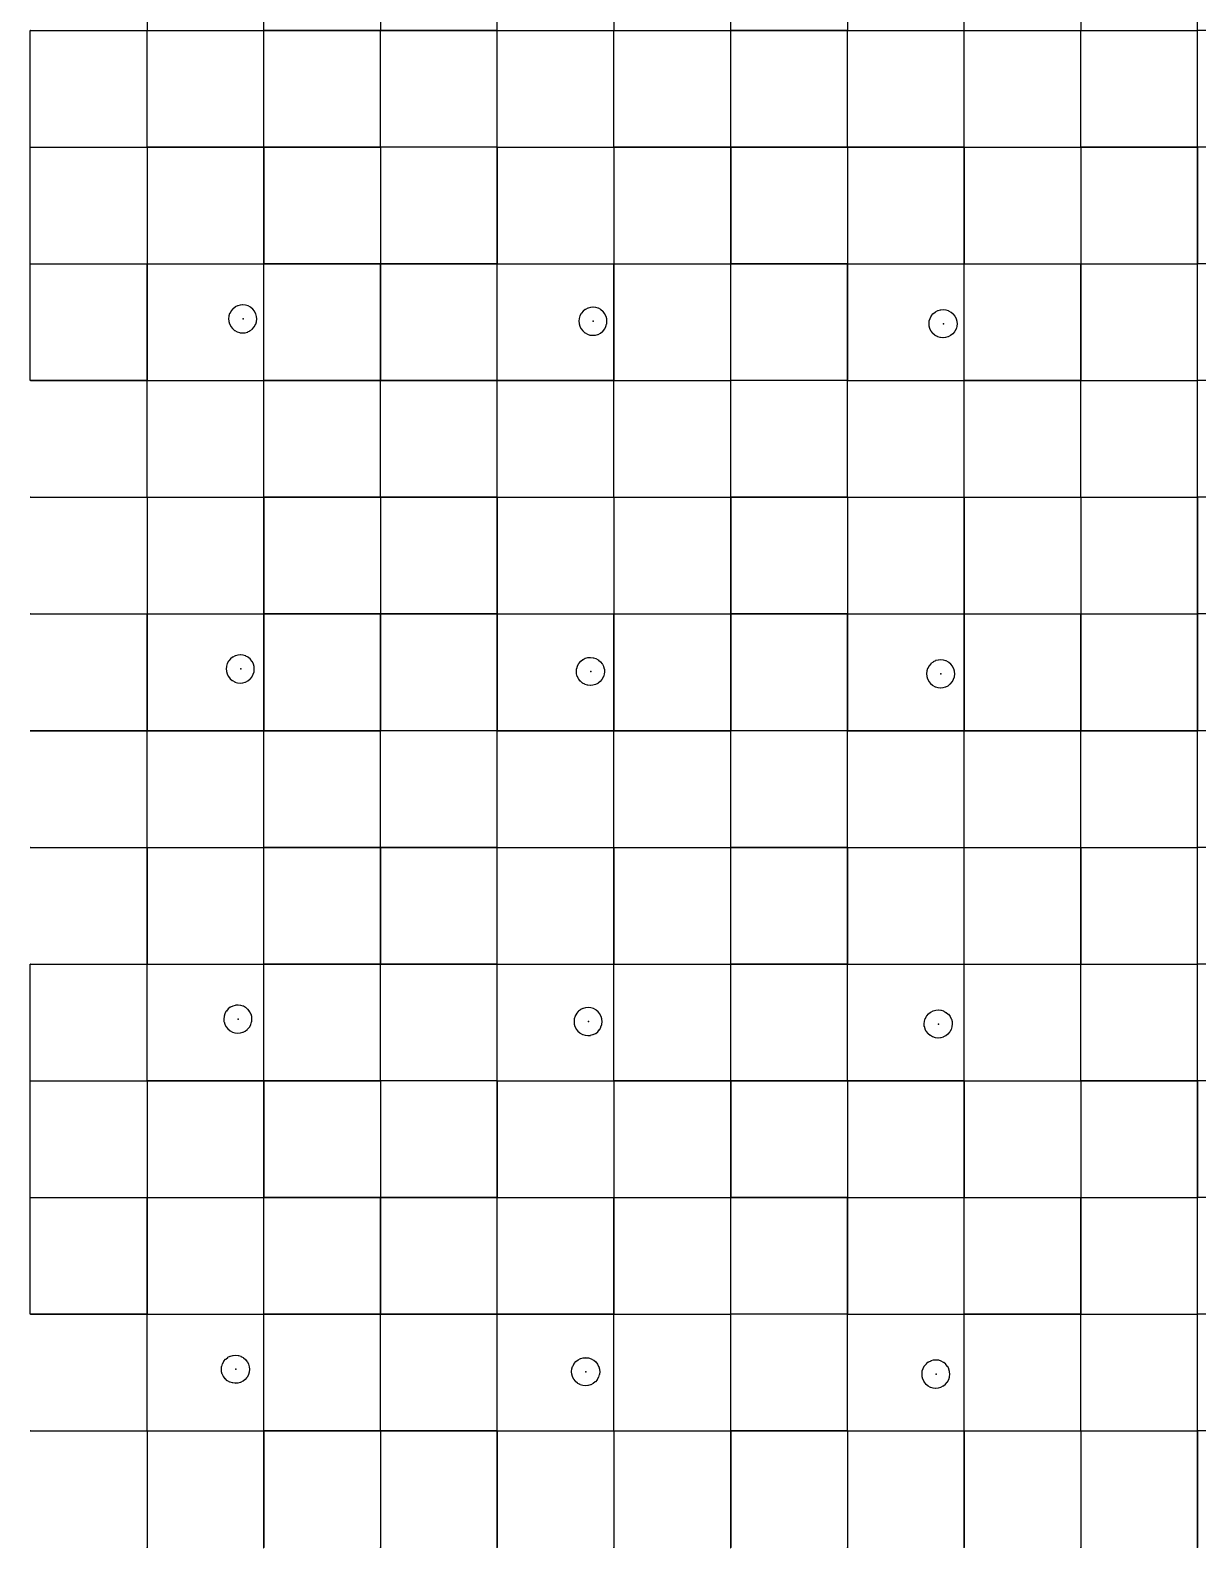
# Model space of a CAD drawing. Header units: metres. Extents: x 0 to 398, y -24 to 612.
# Drawn here: x 81 to 171, y 396 to 513 of the extents above; entities that cross this region are included whole.
import ezdxf

# ---------------------------------------------------------------- set-up
doc = ezdxf.new("R2010")
doc.units = ezdxf.units.M
doc.layers.add('LAYER_01_CUT', color=7, linetype='Continuous')
doc.layers.add('LAYER_04_GRID', color=7, linetype='Continuous')

msp = doc.modelspace()

# ---------------------------------------------------------------- linework, layer by layer
at = {"layer": 'LAYER_01_CUT'}
for points in [[(90, 521.99), (90, 513), (98.99, 513), (99, 513), (99, 521.99), (99, 522), (99, 530.99)], [(108, 521.99), (108, 513), (116.99, 513), (117, 513), (117, 521.99), (117, 522), (117, 530.99)], [(126, 521.99), (126, 513), (134.99, 513), (135, 513), (135, 521.99), (135, 522), (135, 530.99)], [(144, 521.99), (144, 513), (152.99, 513), (153, 513), (153, 521.99), (153, 522), (153, 530.99)], [(162, 521.99), (162, 513), (170.99, 513), (171, 513), (171, 521.99), (171, 522), (171, 530.99)], [(81.01, 513), (81, 513)], [(81, 513), (89.99, 513)], [(89.99, 486), (81, 486), (81, 494.99), (81, 495), (81, 503.99), (81, 504), (81, 512.99)], [(81.01, 513), (90, 513)], [(90, 513), (89.99, 513)], [(90, 513.01), (90, 513)], [(90, 512.99), (90, 513)], [(90, 504.01), (90, 513)], [(90, 513), (90.01, 513)], [(98.99, 504), (90, 504), (90, 512.99)], [(90.01, 513), (99, 513)], [(99, 513.01), (99, 513)], [(107.99, 513), (99, 513)], [(99.01, 513), (99, 513)], [(99, 512.99), (99, 513)], [(99, 504.01), (99, 513)], [(107.99, 486), (99, 486), (99, 494.99), (99, 495), (99, 503.99), (99, 504), (99, 512.99)], [(99.01, 513), (108, 513)], [(107.99, 513), (108, 513)], [(108, 513.01), (108, 513)], [(108, 512.99), (108, 513)], [(108, 504.01), (108, 513)], [(108, 513), (108.01, 513)], [(116.99, 504), (108, 504), (108, 512.99)], [(117, 513), (108.01, 513)], [(117, 513.01), (117, 513)], [(117, 512.99), (117, 513)], [(117, 504.01), (117, 513)], [(117, 513), (125.99, 513)], [(117, 513), (117.01, 513)], [(125.99, 486), (117, 486), (117, 494.99), (117, 495), (117, 503.99), (117, 504), (117, 512.99)], [(117.01, 513), (126, 513)], [(125.99, 513), (126, 513)], [(126, 513.01), (126, 513)], [(126.01, 513), (126, 513)], [(126, 512.99), (126, 513)], [(126, 504.01), (126, 513)], [(134.99, 504), (126, 504), (126, 512.99)], [(126.01, 513), (135, 513)], [(135, 513.01), (135, 513)], [(135, 512.99), (135, 513)], [(135, 504.01), (135, 513)], [(135, 513), (143.99, 513)], [(135, 513), (135.01, 513)], [(143.99, 486), (135, 486), (135, 494.99), (135, 495), (135, 503.99), (135, 504), (135, 512.99)], [(144, 513), (135.01, 513)], [(144, 513), (143.99, 513)], [(144, 513.01), (144, 513)], [(144, 512.99), (144, 513)], [(144, 504.01), (144, 513)], [(144, 513), (144.01, 513)], [(152.99, 504), (144, 504), (144, 512.99)], [(144.01, 513), (153, 513)], [(153, 513.01), (153, 513)], [(153.01, 513), (153, 513)], [(153, 512.99), (153, 513)], [(153, 504.01), (153, 513)], [(153, 513), (161.99, 513)], [(161.99, 486), (153, 486), (153, 494.99), (153, 495), (153, 503.99), (153, 504), (153, 512.99)], [(153.01, 513), (162, 513)], [(162, 513), (161.99, 513)], [(162, 513.01), (162, 513)], [(162, 512.99), (162, 513)], [(162, 504.01), (162, 513)], [(162, 513), (162.01, 513)], [(170.99, 504), (162, 504), (162, 512.99)], [(162.01, 513), (171, 513)], [(171, 513.01), (171, 513)], [(179.99, 513), (171, 513)], [(171.01, 513), (171, 513)], [(171, 512.99), (171, 513)], [(171, 504.01), (171, 513)], [(179.99, 486), (171, 486), (171, 494.99), (171, 495), (171, 503.99), (171, 504), (171, 512.99)], [(81.01, 504), (81, 504)], [(81, 504), (89.99, 504)], [(81.01, 504), (90, 504)], [(90, 504), (89.99, 504)], [(90, 504), (90, 504.01)], [(90, 504), (90, 503.99)], [(90, 504), (90, 495.01)], [(90, 504), (90.01, 504)], [(90, 503.99), (90, 495), (90, 495.01)], [(90.01, 504), (99, 504)], [(98.99, 504), (99, 504)], [(99, 504), (99, 504.01)], [(107.99, 504), (99, 504)], [(99.01, 504), (99, 504)], [(99, 504), (99, 495.01)], [(99.01, 504), (108, 504)], [(107.99, 504), (108, 504)], [(108, 504), (108, 504.01)], [(108, 504), (108, 503.99)], [(108, 504), (108, 495.01)], [(108, 504), (108.01, 504)], [(108, 503.99), (108, 495), (108, 495.01)], [(117, 504), (108.01, 504)], [(117, 504), (116.99, 504)], [(117, 504), (117, 504.01)], [(117, 504), (117, 495.01)], [(117, 504), (125.99, 504)], [(117, 504), (117.01, 504)], [(117.01, 504), (126, 504)], [(125.99, 504), (126, 504)], [(126, 504), (126, 504.01)], [(126.01, 504), (126, 504)], [(126, 504), (126, 503.99)], [(126, 504), (126, 495.01)], [(126, 503.99), (126, 495), (126, 495.01)], [(126.01, 504), (135, 504)], [(135, 504), (134.99, 504)], [(135, 504), (135, 504.01)], [(135, 504), (135, 495.01)], [(135, 504), (143.99, 504)], [(135, 504), (135.01, 504)], [(144, 504), (135.01, 504)], [(144, 504), (143.99, 504)], [(144, 504), (144, 504.01)], [(144, 504), (144, 503.99)], [(144, 504), (144, 495.01)], [(144, 504), (144.01, 504)], [(144, 503.99), (144, 495), (144, 495.01)], [(144.01, 504), (153, 504)], [(152.99, 504), (153, 504)], [(153, 504), (153, 504.01)], [(153.01, 504), (153, 504)], [(153, 504), (153, 495.01)], [(153, 504), (161.99, 504)], [(153.01, 504), (162, 504)], [(162, 504), (161.99, 504)], [(162, 504), (162, 504.01)], [(162, 504), (162, 503.99)], [(162, 504), (162, 495.01)], [(162, 504), (162.01, 504)], [(162, 503.99), (162, 495), (162, 495.01)], [(162.01, 504), (171, 504)], [(170.99, 504), (171, 504)], [(171, 504), (171, 504.01)], [(179.99, 504), (171, 504)], [(171.01, 504), (171, 504)], [(171, 504), (171, 495.01)], [(81.01, 495), (81, 495)], [(81, 495), (89.99, 495)], [(81.01, 495), (90, 495)], [(90, 495), (89.99, 495)], [(90, 486.01), (90, 495)], [(90, 495), (90, 494.99)], [(90, 495), (98.99, 495)], [(90, 495), (90.01, 495)], [(90, 494.99), (90, 486), (98.99, 486)], [(90.01, 495), (99, 495)], [(98.99, 495), (99, 495)], [(99, 495), (99, 495.01)], [(107.99, 495), (99, 495)], [(99.01, 495), (99, 495)], [(99, 486.01), (99, 495)], [(99.01, 495), (108, 495)], [(107.99, 495), (108, 495)], [(108, 486.01), (108, 495)], [(108, 495), (108, 494.99)], [(108, 495), (116.99, 495)], [(108, 495), (108.01, 495)], [(108, 494.99), (108, 486), (116.99, 486)], [(117, 495), (108.01, 495)], [(117, 495), (116.99, 495)], [(117, 495), (117, 495.01)], [(117, 486.01), (117, 495)], [(117, 495), (125.99, 495)], [(117, 495), (117.01, 495)], [(117.01, 495), (126, 495)], [(125.99, 495), (126, 495)], [(126.01, 495), (126, 495)], [(126, 486.01), (126, 495)], [(126, 495), (126, 494.99)], [(126, 495), (134.99, 495)], [(126, 494.99), (126, 486), (134.99, 486)], [(126.01, 495), (135, 495)], [(135, 495), (134.99, 495)], [(135, 495), (135, 495.01)], [(135, 486.01), (135, 495)], [(135, 495), (143.99, 495)], [(135, 495), (135.01, 495)], [(144, 495), (135.01, 495)], [(144, 495), (143.99, 495)], [(144, 486.01), (144, 495)], [(144, 495), (144, 494.99)], [(144, 495), (152.99, 495)], [(144, 495), (144.01, 495)], [(144, 494.99), (144, 486), (152.99, 486)], [(144.01, 495), (153, 495)], [(152.99, 495), (153, 495)], [(153, 495), (153, 495.01)], [(153.01, 495), (153, 495)], [(153, 486.01), (153, 495)], [(153, 495), (161.99, 495)], [(153.01, 495), (162, 495)], [(162, 495), (161.99, 495)], [(162, 486.01), (162, 495)], [(162, 495), (162, 494.99)], [(162, 495), (170.99, 495)], [(162, 495), (162.01, 495)], [(162, 494.99), (162, 486), (170.99, 486)], [(162.01, 495), (171, 495)], [(170.99, 495), (171, 495)], [(171, 495), (171, 495.01)], [(179.99, 495), (171, 495)], [(171.01, 495), (171, 495)], [(171, 486.01), (171, 495)], [(96.31, 490.98), (96.31, 490.97), (96.31, 490.96), (96.29, 490.77), (96.29, 490.76), (96.29, 490.76), (96.31, 490.58), (96.31, 490.57), (96.31, 490.56), (96.36, 490.38), (96.36, 490.37), (96.37, 490.36), (96.46, 490.18), (96.46, 490.18), (96.46, 490.17), (96.59, 490.01), (96.6, 490), (96.75, 489.87), (96.76, 489.86), (96.77, 489.86), (96.95, 489.76), (96.96, 489.76), (96.96, 489.75), (97.15, 489.7), (97.16, 489.69), (97.17, 489.69), (97.36, 489.67), (97.37, 489.67), (97.37, 489.67), (97.55, 489.69), (97.56, 489.69), (97.57, 489.69), (97.75, 489.74), (97.76, 489.74), (97.77, 489.75), (97.95, 489.84), (97.95, 489.84), (97.96, 489.85), (98.12, 489.97), (98.13, 489.98), (98.26, 490.13), (98.27, 490.15), (98.27, 490.15), (98.37, 490.33), (98.37, 490.34), (98.38, 490.35), (98.43, 490.53), (98.44, 490.54), (98.44, 490.55), (98.46, 490.74), (98.46, 490.75), (98.46, 490.76), (98.44, 490.94), (98.44, 490.94), (98.44, 490.95), (98.39, 491.14), (98.39, 491.14), (98.38, 491.15), (98.29, 491.33), (98.29, 491.34), (98.29, 491.34), (98.16, 491.5), (98.15, 491.51), (98, 491.64), (97.99, 491.65), (97.98, 491.66), (97.8, 491.75), (97.79, 491.76), (97.79, 491.76), (97.6, 491.82), (97.59, 491.82), (97.58, 491.82), (97.39, 491.84), (97.38, 491.84), (97.37, 491.84), (97.2, 491.82), (97.19, 491.82), (97.18, 491.82), (97, 491.77), (96.99, 491.77), (96.98, 491.76), (96.8, 491.68), (96.8, 491.67), (96.79, 491.67), (96.63, 491.54), (96.62, 491.54), (96.49, 491.38), (96.48, 491.37), (96.48, 491.36), (96.38, 491.18), (96.38, 491.17), (96.37, 491.17), (96.31, 490.98)], [(125.37, 490.15), (125.38, 490.16), (125.43, 490.35), (125.44, 490.36), (125.44, 490.36), (125.46, 490.55), (125.46, 490.56), (125.46, 490.57), (125.44, 490.75), (125.44, 490.76), (125.44, 490.77), (125.39, 490.95), (125.39, 490.96), (125.38, 490.96), (125.29, 491.14), (125.29, 491.15), (125.28, 491.16), (125.16, 491.32), (125.15, 491.32), (125, 491.45), (124.98, 491.46), (124.98, 491.47), (124.8, 491.57), (124.79, 491.57), (124.78, 491.57), (124.6, 491.63), (124.59, 491.63), (124.58, 491.63), (124.39, 491.65), (124.38, 491.65), (124.37, 491.65), (124.19, 491.64), (124.19, 491.64), (124.18, 491.64), (124, 491.58), (123.99, 491.58), (123.98, 491.58), (123.8, 491.49), (123.79, 491.49), (123.79, 491.48), (123.63, 491.35), (123.62, 491.35), (123.49, 491.19), (123.48, 491.18), (123.47, 491.17), (123.38, 491), (123.37, 490.99), (123.37, 490.98), (123.31, 490.79), (123.31, 490.78), (123.31, 490.78), (123.29, 490.59), (123.29, 490.58), (123.29, 490.57), (123.31, 490.39), (123.31, 490.38), (123.31, 490.37), (123.36, 490.19), (123.36, 490.18), (123.37, 490.18), (123.45, 490), (123.46, 489.99), (123.46, 489.98), (123.59, 489.82), (123.59, 489.82), (123.75, 489.69), (123.76, 489.67), (123.77, 489.67), (123.95, 489.57), (123.96, 489.57), (123.96, 489.57), (124.15, 489.51), (124.16, 489.51), (124.17, 489.51), (124.36, 489.49), (124.37, 489.49), (124.37, 489.49), (124.55, 489.5), (124.56, 489.5), (124.57, 489.5), (124.75, 489.56), (124.76, 489.56), (124.77, 489.56), (124.95, 489.65), (124.95, 489.65), (124.96, 489.66), (125.12, 489.78), (125.13, 489.79), (125.26, 489.95), (125.27, 489.96), (125.27, 489.97), (125.37, 490.14), (125.37, 490.15)], [(150.49, 491.01), (150.62, 491.16), (150.63, 491.17), (150.79, 491.29), (150.79, 491.3), (150.8, 491.3), (150.98, 491.39), (150.99, 491.4), (150.99, 491.4), (151.18, 491.45), (151.19, 491.45), (151.19, 491.45), (151.37, 491.47), (151.38, 491.47), (151.39, 491.47), (151.58, 491.45), (151.59, 491.45), (151.6, 491.44), (151.78, 491.39), (151.79, 491.38), (151.8, 491.38), (151.98, 491.28), (151.98, 491.28), (152, 491.27), (152.15, 491.14), (152.16, 491.13), (152.28, 490.97), (152.29, 490.96), (152.29, 490.96), (152.38, 490.78), (152.39, 490.77), (152.39, 490.76), (152.44, 490.58), (152.44, 490.57), (152.44, 490.56), (152.46, 490.38), (152.46, 490.38), (152.46, 490.37), (152.44, 490.18), (152.44, 490.17), (152.43, 490.16), (152.38, 489.97), (152.37, 489.96), (152.37, 489.96), (152.27, 489.78), (152.27, 489.77), (152.26, 489.76), (152.13, 489.6), (152.12, 489.6), (151.96, 489.47), (151.95, 489.47), (151.95, 489.46), (151.77, 489.37), (151.76, 489.37), (151.75, 489.37), (151.57, 489.32), (151.56, 489.32), (151.55, 489.32), (151.37, 489.3), (151.37, 489.3), (151.36, 489.3), (151.17, 489.32), (151.16, 489.32), (151.15, 489.32), (150.96, 489.38), (150.95, 489.38), (150.95, 489.39), (150.77, 489.48), (150.76, 489.49), (150.75, 489.5), (150.59, 489.63), (150.59, 489.64), (150.46, 489.8), (150.46, 489.8), (150.45, 489.81), (150.36, 489.99), (150.36, 490), (150.36, 490), (150.31, 490.19), (150.31, 490.2), (150.3, 490.2), (150.29, 490.38), (150.29, 490.39), (150.29, 490.4), (150.31, 490.59), (150.31, 490.6), (150.31, 490.61), (150.37, 490.79), (150.37, 490.8), (150.38, 490.81), (150.47, 490.99), (150.48, 490.99), (150.49, 491.01)], [(81.01, 486), (81, 486)], [(81.01, 486), (90, 486)], [(90, 486), (89.99, 486)], [(89.99, 477), (90, 477), (90, 485.99)], [(90, 486.01), (90, 486)], [(90, 485.99), (90, 486)], [(90, 477.01), (90, 486)], [(90, 486), (90.01, 486)], [(90.01, 486), (99, 486)], [(98.99, 486), (99, 486)], [(98.99, 468), (99, 468), (99, 476.99), (99, 477), (99, 485.99)], [(99, 486.01), (99, 486)], [(99.01, 486), (99, 486)], [(99, 485.99), (99, 486)], [(99, 477.01), (99, 486)], [(99.01, 486), (108, 486)], [(107.99, 486), (108, 486)], [(107.99, 477), (108, 477), (108, 485.99)], [(108, 486.01), (108, 486)], [(108, 485.99), (108, 486)], [(108, 477.01), (108, 486)], [(108, 486), (108.01, 486)], [(117, 486), (108.01, 486)], [(117, 486), (116.99, 486)], [(116.99, 468), (117, 468), (117, 476.99), (117, 477), (117, 485.99)], [(117, 486.01), (117, 486)], [(117, 485.99), (117, 486)], [(117, 477.01), (117, 486)], [(117, 486), (117.01, 486)], [(117.01, 486), (126, 486)], [(125.99, 486), (126, 486)], [(125.99, 477), (126, 477), (126, 485.99)], [(126, 486.01), (126, 486)], [(126.01, 486), (126, 486)], [(126, 485.99), (126, 486)], [(126, 477.01), (126, 486)], [(126.01, 486), (135, 486)], [(135, 486), (134.99, 486)], [(134.99, 468), (135, 468), (135, 476.99), (135, 477), (135, 485.99)], [(135, 486.01), (135, 486)], [(135, 485.99), (135, 486)], [(135, 477.01), (135, 486)], [(135, 486), (135.01, 486)], [(144, 486), (135.01, 486)], [(144, 486), (143.99, 486)], [(143.99, 477), (144, 477), (144, 485.99)], [(144, 486.01), (144, 486)], [(144, 485.99), (144, 486)], [(144, 477.01), (144, 486)], [(144, 486), (144.01, 486)], [(144.01, 486), (153, 486)], [(152.99, 486), (153, 486)], [(152.99, 468), (153, 468), (153, 476.99), (153, 477), (153, 485.99)], [(153, 486.01), (153, 486)], [(153.01, 486), (153, 486)], [(153, 485.99), (153, 486)], [(153, 477.01), (153, 486)], [(153.01, 486), (162, 486)], [(162, 486), (161.99, 486)], [(161.99, 477), (162, 477), (162, 485.99)], [(162, 486.01), (162, 486)], [(162, 485.99), (162, 486)], [(162, 477.01), (162, 486)], [(162, 486), (162.01, 486)], [(162.01, 486), (171, 486)], [(170.99, 486), (171, 486)], [(170.99, 468), (171, 468), (171, 476.99), (171, 477), (171, 485.99)], [(171, 486.01), (171, 486)], [(171.01, 486), (171, 486)], [(171, 485.99), (171, 486)], [(171, 477.01), (171, 486)], [(81.01, 477), (81, 477)], [(81, 477), (89.99, 477)], [(81.01, 477), (90, 477)], [(90, 477), (90, 477.01)], [(90, 477), (90, 476.99)], [(90, 477), (90, 468.01)], [(90, 477), (98.99, 477)], [(90, 477), (90.01, 477)], [(90, 476.99), (90, 468), (90, 468.01)], [(90.01, 477), (99, 477)], [(98.99, 477), (99, 477)], [(99, 477), (99, 477.01)], [(107.99, 477), (99, 477)], [(99.01, 477), (99, 477)], [(99, 477), (99, 468.01)], [(99.01, 477), (108, 477)], [(108, 477), (108, 477.01)], [(108, 477), (108, 476.99)], [(108, 477), (108, 468.01)], [(108, 477), (116.99, 477)], [(108, 477), (108.01, 477)], [(108, 476.99), (108, 468), (108, 468.01)], [(117, 477), (108.01, 477)], [(117, 477), (116.99, 477)], [(117, 477), (117, 477.01)], [(117, 477), (117, 468.01)], [(117, 477), (125.99, 477)], [(117, 477), (117.01, 477)], [(117.01, 477), (126, 477)], [(126, 477), (126, 477.01)], [(126.01, 477), (126, 477)], [(126, 477), (126, 476.99)], [(126, 477), (126, 468.01)], [(126, 477), (134.99, 477)], [(126, 476.99), (126, 468), (126, 468.01)], [(126.01, 477), (135, 477)], [(135, 477), (134.99, 477)], [(135, 477), (135, 477.01)], [(135, 477), (135, 468.01)], [(135, 477), (143.99, 477)], [(135, 477), (135.01, 477)], [(144, 477), (135.01, 477)], [(144, 477), (144, 477.01)], [(144, 477), (144, 476.99)], [(144, 477), (144, 468.01)], [(144, 477), (152.99, 477)], [(144, 477), (144.01, 477)], [(144, 476.99), (144, 468), (144, 468.01)], [(144.01, 477), (153, 477)], [(152.99, 477), (153, 477)], [(153, 477), (153, 477.01)], [(153.01, 477), (153, 477)], [(153, 477), (153, 468.01)], [(153, 477), (161.99, 477)], [(153.01, 477), (162, 477)], [(162, 477), (162, 477.01)], [(162, 477), (162, 476.99)], [(162, 477), (162, 468.01)], [(162, 477), (170.99, 477)], [(162, 477), (162.01, 477)], [(162, 476.99), (162, 468), (162, 468.01)], [(162.01, 477), (171, 477)], [(170.99, 477), (171, 477)], [(171, 477), (171, 477.01)], [(179.99, 477), (171, 477)], [(171.01, 477), (171, 477)], [(171, 477), (171, 468.01)], [(81.01, 468), (81, 468)], [(81, 468), (89.99, 468)], [(81.01, 468), (90, 468)], [(90, 468), (89.99, 468)], [(90, 467.99), (90, 468)], [(90, 459.01), (90, 468)], [(90, 468), (98.99, 468)], [(90, 468), (90.01, 468)], [(90.01, 468), (99, 468)], [(99, 468), (99, 468.01)], [(107.99, 468), (99, 468)], [(99.01, 468), (99, 468)], [(99, 467.99), (99, 468)], [(99, 459.01), (99, 468)], [(99.01, 468), (108, 468)], [(107.99, 468), (108, 468)], [(108, 467.99), (108, 468)], [(108, 459.01), (108, 468)], [(108, 468), (116.99, 468)], [(108, 468), (108.01, 468)], [(117, 468), (108.01, 468)], [(117, 468), (117, 468.01)], [(117, 467.99), (117, 468)], [(117, 459.01), (117, 468)], [(117, 468), (125.99, 468)], [(117, 468), (117.01, 468)], [(117.01, 468), (126, 468)], [(125.99, 468), (126, 468)], [(126.01, 468), (126, 468)], [(126, 467.99), (126, 468)], [(126, 459.01), (126, 468)], [(126, 468), (134.99, 468)], [(126.01, 468), (135, 468)], [(135, 468), (135, 468.01)], [(135, 467.99), (135, 468)], [(135, 459.01), (135, 468)], [(135, 468), (143.99, 468)], [(135, 468), (135.01, 468)], [(144, 468), (135.01, 468)], [(144, 468), (143.99, 468)], [(144, 467.99), (144, 468)], [(144, 459.01), (144, 468)], [(144, 468), (152.99, 468)], [(144, 468), (144.01, 468)], [(144.01, 468), (153, 468)], [(153, 468), (153, 468.01)], [(153.01, 468), (153, 468)], [(153, 467.99), (153, 468)], [(153, 459.01), (153, 468)], [(153, 468), (161.99, 468)], [(153.01, 468), (162, 468)], [(162, 468), (161.99, 468)], [(162, 467.99), (162, 468)], [(162, 459.01), (162, 468)], [(162, 468), (170.99, 468)], [(162, 468), (162.01, 468)], [(162.01, 468), (171, 468)], [(171, 468), (171, 468.01)], [(179.99, 468), (171, 468)], [(171.01, 468), (171, 468)], [(171, 467.99), (171, 468)], [(171, 459.01), (171, 468)], [(90, 467.99), (90, 459)], [(99, 467.99), (99, 459)], [(108, 467.99), (108, 459)], [(117, 467.99), (117, 459)], [(126, 467.99), (126, 459)], [(135, 467.99), (135, 459)], [(144, 467.99), (144, 459)], [(153, 467.99), (153, 459)], [(162, 467.99), (162, 459)], [(171, 467.99), (171, 459)], [(96.6, 464.67), (96.44, 464.54), (96.44, 464.54), (96.3, 464.38), (96.29, 464.37), (96.29, 464.36), (96.19, 464.18), (96.19, 464.18), (96.19, 464.17), (96.13, 463.98), (96.13, 463.97), (96.13, 463.96), (96.11, 463.77), (96.11, 463.76), (96.11, 463.76), (96.12, 463.58), (96.12, 463.57), (96.12, 463.56), (96.17, 463.38), (96.18, 463.37), (96.18, 463.36), (96.27, 463.18), (96.27, 463.18), (96.28, 463.17), (96.4, 463.01), (96.41, 463), (96.56, 462.87), (96.58, 462.86), (96.59, 462.86), (96.76, 462.76), (96.77, 462.76), (96.78, 462.75), (96.97, 462.7), (96.97, 462.69), (96.98, 462.69), (97.17, 462.67), (97.18, 462.67), (97.19, 462.67), (97.37, 462.69), (97.38, 462.69), (97.38, 462.69), (97.57, 462.74), (97.58, 462.75), (97.58, 462.75), (97.76, 462.84), (97.77, 462.84), (97.78, 462.85), (97.93, 462.97), (97.94, 462.98), (98.07, 463.13), (98.08, 463.15), (98.09, 463.15), (98.18, 463.33), (98.19, 463.34), (98.19, 463.35), (98.25, 463.53), (98.25, 463.54), (98.25, 463.55), (98.27, 463.74), (98.27, 463.75), (98.27, 463.76), (98.26, 463.94), (98.26, 463.94), (98.25, 463.95), (98.2, 464.14), (98.2, 464.14), (98.2, 464.15), (98.11, 464.33), (98.1, 464.34), (98.1, 464.34), (97.97, 464.5), (97.97, 464.51), (97.81, 464.64), (97.8, 464.65), (97.79, 464.66), (97.61, 464.75), (97.61, 464.76), (97.6, 464.76), (97.41, 464.82), (97.4, 464.82), (97.39, 464.82), (97.2, 464.84), (97.2, 464.84), (97.19, 464.84), (97.01, 464.83), (97, 464.82), (96.99, 464.82), (96.81, 464.77), (96.8, 464.77), (96.79, 464.77), (96.62, 464.68), (96.61, 464.67), (96.6, 464.67)], [(124.77, 462.66), (124.77, 462.66), (124.76, 462.65), (124.58, 462.56), (124.57, 462.56), (124.57, 462.56), (124.38, 462.51), (124.37, 462.5), (124.37, 462.5), (124.19, 462.49), (124.18, 462.49), (124.17, 462.49), (123.98, 462.51), (123.97, 462.51), (123.97, 462.51), (123.78, 462.57), (123.77, 462.57), (123.76, 462.58), (123.58, 462.67), (123.58, 462.68), (123.56, 462.69), (123.41, 462.82), (123.4, 462.82), (123.28, 462.98), (123.27, 462.99), (123.27, 463), (123.18, 463.18), (123.18, 463.18), (123.17, 463.19), (123.12, 463.38), (123.12, 463.38), (123.12, 463.39), (123.1, 463.57), (123.1, 463.58), (123.1, 463.59), (123.12, 463.78), (123.13, 463.78), (123.13, 463.79), (123.19, 463.98), (123.19, 463.99), (123.19, 464), (123.29, 464.17), (123.29, 464.18), (123.3, 464.19), (123.44, 464.35), (123.44, 464.36), (123.6, 464.48), (123.61, 464.49), (123.62, 464.49), (123.79, 464.58), (123.8, 464.58), (123.81, 464.59), (123.99, 464.64), (124, 464.64), (124.01, 464.64), (124.19, 464.65), (124.2, 464.65), (124.2, 464.65), (124.39, 464.63), (124.4, 464.63), (124.41, 464.63), (124.6, 464.57), (124.61, 464.57), (124.61, 464.57), (124.79, 464.47), (124.8, 464.47), (124.81, 464.45), (124.97, 464.32), (124.97, 464.32), (125.1, 464.16), (125.1, 464.15), (125.11, 464.14), (125.2, 463.97), (125.2, 463.96), (125.2, 463.95), (125.25, 463.77), (125.25, 463.76), (125.26, 463.75), (125.27, 463.57), (125.27, 463.56), (125.27, 463.55), (125.25, 463.36), (125.25, 463.36), (125.25, 463.35), (125.19, 463.16), (125.19, 463.15), (125.18, 463.14), (125.09, 462.97), (125.08, 462.96), (125.07, 462.95), (124.94, 462.79), (124.93, 462.79), (124.77, 462.66)], [(152.1, 463.97), (151.97, 464.13), (151.97, 464.14), (151.81, 464.27), (151.8, 464.28), (151.79, 464.28), (151.61, 464.38), (151.61, 464.38), (151.6, 464.39), (151.41, 464.44), (151.4, 464.45), (151.39, 464.45), (151.2, 464.47), (151.19, 464.47), (151.19, 464.47), (151.01, 464.45), (151, 464.45), (150.99, 464.45), (150.81, 464.4), (150.8, 464.4), (150.79, 464.39), (150.62, 464.3), (150.61, 464.3), (150.6, 464.29), (150.44, 464.17), (150.43, 464.16), (150.3, 464.01), (150.29, 463.99), (150.29, 463.99), (150.19, 463.81), (150.19, 463.8), (150.18, 463.79), (150.13, 463.61), (150.13, 463.6), (150.12, 463.59), (150.1, 463.4), (150.1, 463.39), (150.1, 463.38), (150.12, 463.2), (150.12, 463.2), (150.12, 463.19), (150.17, 463.01), (150.18, 463), (150.18, 462.99), (150.27, 462.81), (150.27, 462.8), (150.28, 462.8), (150.4, 462.64), (150.41, 462.63), (150.56, 462.5), (150.58, 462.49), (150.58, 462.48), (150.76, 462.39), (150.77, 462.38), (150.78, 462.38), (150.96, 462.32), (150.97, 462.32), (150.98, 462.32), (151.17, 462.3), (151.18, 462.3), (151.19, 462.3), (151.37, 462.32), (151.37, 462.32), (151.38, 462.32), (151.57, 462.37), (151.57, 462.37), (151.58, 462.38), (151.76, 462.46), (151.77, 462.47), (151.77, 462.47), (151.93, 462.6), (151.94, 462.6), (152.07, 462.76), (152.08, 462.77), (152.09, 462.78), (152.18, 462.96), (152.19, 462.97), (152.19, 462.97), (152.25, 463.16), (152.25, 463.17), (152.25, 463.18), (152.27, 463.37), (152.27, 463.38), (152.27, 463.38), (152.26, 463.56), (152.25, 463.57), (152.25, 463.58), (152.2, 463.76), (152.2, 463.77), (152.2, 463.78), (152.11, 463.96), (152.1, 463.96), (152.1, 463.97)], [(89.99, 459), (81, 459), (81.01, 459)], [(81.01, 459), (90, 459)], [(90, 459), (89.99, 459)], [(89.99, 450), (90, 450), (90, 458.99)], [(90, 459.01), (90, 459)], [(98.99, 459), (90, 459), (90.01, 459)], [(90, 458.99), (90, 459)], [(90, 450.01), (90, 459)], [(90, 449.99), (90, 441), (98.99, 441), (99, 441), (99, 449.99), (99, 450), (99, 458.99)], [(90.01, 459), (99, 459)], [(98.99, 459), (99, 459)], [(99, 459.01), (99, 459)], [(107.99, 459), (99, 459), (99.01, 459)], [(99, 458.99), (99, 459)], [(99, 450.01), (99, 459)], [(99.01, 459), (108, 459)], [(107.99, 459), (108, 459)], [(107.99, 450), (108, 450), (108, 458.99)], [(108, 459.01), (108, 459)], [(116.99, 459), (108, 459), (108.01, 459)], [(108, 458.99), (108, 459)], [(108, 450.01), (108, 459)], [(108, 449.99), (108, 441), (116.99, 441), (117, 441), (117, 449.99), (117, 450), (117, 458.99)], [(117, 459), (108.01, 459)], [(117, 459), (116.99, 459)], [(117, 459.01), (117, 459)], [(125.99, 459), (117, 459), (117.01, 459)], [(117, 458.99), (117, 459)], [(117, 450.01), (117, 459)], [(117.01, 459), (126, 459)], [(125.99, 459), (126, 459)], [(125.99, 450), (126, 450), (126, 458.99)], [(126, 459.01), (126, 459)], [(134.99, 459), (126, 459), (126.01, 459)], [(126, 458.99), (126, 459)], [(126, 450.01), (126, 459)], [(126, 449.99), (126, 441), (134.99, 441), (135, 441), (135, 449.99), (135, 450), (135, 458.99)], [(126.01, 459), (135, 459)], [(135, 459), (134.99, 459)], [(135, 459.01), (135, 459)], [(143.99, 459), (135, 459), (135.01, 459)], [(135, 458.99), (135, 459)], [(135, 450.01), (135, 459)], [(144, 459), (135.01, 459)], [(144, 459), (143.99, 459)], [(143.99, 450), (144, 450), (144, 458.99)], [(144, 459.01), (144, 459)], [(152.99, 459), (144, 459), (144.01, 459)], [(144, 458.99), (144, 459)], [(144, 450.01), (144, 459)], [(144, 449.99), (144, 441), (152.99, 441), (153, 441), (153, 449.99), (153, 450), (153, 458.99)], [(144.01, 459), (153, 459)], [(152.99, 459), (153, 459)], [(153, 459.01), (153, 459)], [(161.99, 459), (153, 459), (153.01, 459)], [(153, 458.99), (153, 459)], [(153, 450.01), (153, 459)], [(153.01, 459), (162, 459)], [(162, 459), (161.99, 459)], [(161.99, 450), (162, 450), (162, 458.99)], [(162, 459.01), (162, 459)], [(170.99, 459), (162, 459), (162.01, 459)], [(162, 458.99), (162, 459)], [(162, 450.01), (162, 459)], [(162, 449.99), (162, 441), (170.99, 441), (171, 441), (171, 449.99), (171, 450), (171, 458.99)], [(162.01, 459), (171, 459)], [(170.99, 459), (171, 459)], [(171, 459.01), (171, 459)], [(179.99, 459), (171, 459), (171.01, 459)], [(171, 458.99), (171, 459)], [(171, 450.01), (171, 459)], [(81.01, 450), (81, 450)], [(81, 450), (89.99, 450)], [(81.01, 450), (90, 450)], [(90, 450), (90, 450.01)], [(90, 441.01), (90, 450)], [(90, 450), (90, 449.99)], [(90, 450), (98.99, 450)], [(90, 450), (90.01, 450)], [(90.01, 450), (99, 450)], [(98.99, 450), (99, 450)], [(99, 450), (99, 450.01)], [(107.99, 450), (99, 450)], [(99.01, 450), (99, 450)], [(99, 441.01), (99, 450)], [(99.01, 450), (108, 450)], [(108, 450), (108, 450.01)], [(108, 441.01), (108, 450)], [(108, 450), (108, 449.99)], [(108, 450), (116.99, 450)], [(108, 450), (108.01, 450)], [(117, 450), (108.01, 450)], [(117, 450), (116.99, 450)], [(117, 450), (117, 450.01)], [(117, 441.01), (117, 450)], [(117, 450), (125.99, 450)], [(117, 450), (117.01, 450)], [(117.01, 450), (126, 450)], [(126, 450), (126, 450.01)], [(126.01, 450), (126, 450)], [(126, 441.01), (126, 450)], [(126, 450), (126, 449.99)], [(126, 450), (134.99, 450)], [(126.01, 450), (135, 450)], [(135, 450), (134.99, 450)], [(135, 450), (135, 450.01)], [(135, 441.01), (135, 450)], [(135, 450), (143.99, 450)], [(135, 450), (135.01, 450)], [(144, 450), (135.01, 450)], [(144, 450), (144, 450.01)], [(144, 441.01), (144, 450)], [(144, 450), (144, 449.99)], [(144, 450), (152.99, 450)], [(144, 450), (144.01, 450)], [(144.01, 450), (153, 450)], [(152.99, 450), (153, 450)], [(153, 450), (153, 450.01)], [(153.01, 450), (153, 450)], [(153, 441.01), (153, 450)], [(153, 450), (161.99, 450)], [(153.01, 450), (162, 450)], [(162, 450), (162, 450.01)], [(162, 441.01), (162, 450)], [(162, 450), (162, 449.99)], [(162, 450), (170.99, 450)], [(162, 450), (162.01, 450)], [(162.01, 450), (171, 450)], [(170.99, 450), (171, 450)], [(171, 450), (171, 450.01)], [(179.99, 450), (171, 450)], [(171.01, 450), (171, 450)], [(171, 441.01), (171, 450)], [(81.01, 441), (81, 441)], [(81, 441), (89.99, 441)], [(89.99, 414), (81, 414), (81, 422.99), (81, 423), (81, 431.99), (81, 432), (81, 440.99)], [(81.01, 441), (90, 441)], [(90, 441), (89.99, 441)], [(90, 441.01), (90, 441)], [(90, 440.99), (90, 441)], [(90, 432.01), (90, 441)], [(90, 441), (90.01, 441)], [(98.99, 432), (90, 432), (90, 440.99)], [(90.01, 441), (99, 441)], [(99, 441.01), (99, 441)], [(107.99, 441), (99, 441)], [(99.01, 441), (99, 441)], [(99, 440.99), (99, 441)], [(99, 432.01), (99, 441)], [(107.99, 414), (99, 414), (99, 422.99), (99, 423), (99, 431.99), (99, 432), (99, 440.99)], [(99.01, 441), (108, 441)], [(107.99, 441), (108, 441)], [(108, 441.01), (108, 441)], [(108, 440.99), (108, 441)], [(108, 432.01), (108, 441)], [(108, 441), (108.01, 441)], [(116.99, 432), (108, 432), (108, 440.99)], [(117, 441), (108.01, 441)], [(117, 441.01), (117, 441)], [(117, 440.99), (117, 441)], [(117, 432.01), (117, 441)], [(117, 441), (125.99, 441)], [(117, 441), (117.01, 441)], [(125.99, 414), (117, 414), (117, 422.99), (117, 423), (117, 431.99), (117, 432), (117, 440.99)], [(117.01, 441), (126, 441)], [(125.99, 441), (126, 441)], [(126, 441.01), (126, 441)], [(126.01, 441), (126, 441)], [(126, 440.99), (126, 441)], [(126, 432.01), (126, 441)], [(134.99, 432), (126, 432), (126, 440.99)], [(126.01, 441), (135, 441)], [(135, 441.01), (135, 441)], [(135, 440.99), (135, 441)], [(135, 432.01), (135, 441)], [(135, 441), (143.99, 441)], [(135, 441), (135.01, 441)], [(143.99, 414), (135, 414), (135, 422.99), (135, 423), (135, 431.99), (135, 432), (135, 440.99)], [(144, 441), (135.01, 441)], [(144, 441), (143.99, 441)], [(144, 441.01), (144, 441)], [(144, 440.99), (144, 441)], [(144, 432.01), (144, 441)], [(144, 441), (144.01, 441)], [(152.99, 432), (144, 432), (144, 440.99)], [(144.01, 441), (153, 441)], [(153, 441.01), (153, 441)], [(153.01, 441), (153, 441)], [(153, 440.99), (153, 441)], [(153, 432.01), (153, 441)], [(153, 441), (161.99, 441)], [(161.99, 414), (153, 414), (153, 422.99), (153, 423), (153, 431.99), (153, 432), (153, 440.99)], [(153.01, 441), (162, 441)], [(162, 441), (161.99, 441)], [(162, 441.01), (162, 441)], [(162, 440.99), (162, 441)], [(162, 432.01), (162, 441)], [(162, 441), (162.01, 441)], [(170.99, 432), (162, 432), (162, 440.99)], [(162.01, 441), (171, 441)], [(171, 441.01), (171, 441)], [(179.99, 441), (171, 441)], [(171.01, 441), (171, 441)], [(171, 440.99), (171, 441)], [(171, 432.01), (171, 441)], [(179.99, 414), (171, 414), (171, 422.99), (171, 423), (171, 431.99), (171, 432), (171, 440.99)], [(95.94, 436.96), (95.92, 436.77), (95.92, 436.77), (95.92, 436.76), (95.93, 436.58), (95.93, 436.57), (95.94, 436.56), (95.99, 436.38), (95.99, 436.37), (95.99, 436.36), (96.08, 436.19), (96.09, 436.18), (96.09, 436.17), (96.22, 436.01), (96.22, 436), (96.38, 435.87), (96.39, 435.86), (96.4, 435.86), (96.58, 435.76), (96.58, 435.76), (96.59, 435.76), (96.78, 435.7), (96.79, 435.7), (96.8, 435.69), (96.99, 435.67), (96.99, 435.67), (97, 435.67), (97.18, 435.69), (97.19, 435.69), (97.2, 435.69), (97.38, 435.74), (97.39, 435.75), (97.4, 435.75), (97.57, 435.84), (97.58, 435.84), (97.59, 435.85), (97.75, 435.97), (97.75, 435.98), (97.89, 436.13), (97.9, 436.15), (97.9, 436.15), (98, 436.33), (98, 436.34), (98, 436.35), (98.06, 436.54), (98.06, 436.54), (98.07, 436.55), (98.08, 436.74), (98.09, 436.75), (98.08, 436.76), (98.07, 436.94), (98.07, 436.94), (98.07, 436.95), (98.02, 437.14), (98.01, 437.14), (98.01, 437.15), (97.92, 437.33), (97.92, 437.34), (97.91, 437.34), (97.79, 437.5), (97.78, 437.51), (97.63, 437.64), (97.61, 437.65), (97.6, 437.66), (97.43, 437.75), (97.42, 437.76), (97.41, 437.76), (97.22, 437.82), (97.22, 437.82), (97.21, 437.82), (97.02, 437.84), (97.01, 437.84), (97, 437.84), (96.82, 437.83), (96.81, 437.82), (96.81, 437.82), (96.62, 437.77), (96.62, 437.77), (96.61, 437.77), (96.43, 437.68), (96.42, 437.67), (96.42, 437.67), (96.26, 437.54), (96.25, 437.54), (96.12, 437.38), (96.11, 437.37), (96.1, 437.36), (96.01, 437.18), (96, 437.18), (96, 437.17), (95.94, 436.98), (95.94, 436.97), (95.94, 436.96)], [(124.75, 435.79), (124.88, 435.95), (124.9, 435.96), (124.9, 435.97), (125, 436.14), (125, 436.15), (125, 436.16), (125.06, 436.35), (125.06, 436.36), (125.06, 436.37), (125.08, 436.56), (125.08, 436.56), (125.08, 436.57), (125.07, 436.75), (125.07, 436.76), (125.07, 436.77), (125.02, 436.95), (125.01, 436.96), (125.01, 436.97), (124.92, 437.14), (124.92, 437.15), (124.91, 437.16), (124.79, 437.32), (124.78, 437.32), (124.63, 437.45), (124.61, 437.47), (124.6, 437.47), (124.43, 437.57), (124.42, 437.57), (124.41, 437.57), (124.22, 437.63), (124.22, 437.63), (124.21, 437.63), (124.02, 437.65), (124.01, 437.65), (124, 437.65), (123.82, 437.64), (123.81, 437.64), (123.81, 437.64), (123.62, 437.59), (123.61, 437.58), (123.61, 437.58), (123.43, 437.49), (123.42, 437.49), (123.41, 437.48), (123.26, 437.36), (123.25, 437.35), (123.12, 437.2), (123.11, 437.18), (123.1, 437.17), (123.01, 437), (123, 436.99), (123, 436.98), (122.94, 436.79), (122.94, 436.79), (122.94, 436.78), (122.92, 436.59), (122.92, 436.58), (122.92, 436.57), (122.93, 436.39), (122.93, 436.38), (122.94, 436.38), (122.99, 436.19), (122.99, 436.18), (122.99, 436.18), (123.08, 436), (123.09, 435.99), (123.09, 435.98), (123.22, 435.83), (123.22, 435.82), (123.38, 435.69), (123.39, 435.68), (123.4, 435.67), (123.57, 435.58), (123.58, 435.57), (123.59, 435.57), (123.78, 435.51), (123.79, 435.51), (123.8, 435.51), (123.99, 435.49), (123.99, 435.49), (124, 435.49), (124.18, 435.5), (124.19, 435.5), (124.2, 435.51), (124.38, 435.56), (124.39, 435.56), (124.4, 435.56), (124.57, 435.65), (124.58, 435.66), (124.59, 435.66), (124.75, 435.79), (124.75, 435.79)], [(151.58, 435.47), (151.57, 435.47), (151.4, 435.38), (151.39, 435.37), (151.38, 435.37), (151.2, 435.32), (151.19, 435.32), (151.18, 435.32), (151, 435.3), (150.99, 435.3), (150.98, 435.3), (150.79, 435.32), (150.79, 435.32), (150.78, 435.32), (150.59, 435.38), (150.58, 435.39), (150.57, 435.39), (150.4, 435.49), (150.39, 435.49), (150.38, 435.5), (150.22, 435.63), (150.22, 435.64), (150.09, 435.8), (150.09, 435.81), (150.08, 435.81), (149.99, 435.99), (149.99, 436), (149.99, 436.01), (149.94, 436.19), (149.93, 436.2), (149.93, 436.21), (149.92, 436.38), (149.92, 436.39), (149.92, 436.4), (149.94, 436.59), (149.94, 436.6), (149.94, 436.61), (150, 436.8), (150, 436.8), (150.01, 436.81), (150.1, 436.99), (150.11, 437), (150.12, 437.01), (150.25, 437.16), (150.25, 437.17), (150.41, 437.29), (150.42, 437.3), (150.43, 437.3), (150.61, 437.39), (150.61, 437.4), (150.62, 437.4), (150.81, 437.45), (150.81, 437.45), (150.82, 437.45), (151, 437.47), (151.01, 437.47), (151.02, 437.47), (151.21, 437.45), (151.21, 437.45), (151.22, 437.44), (151.41, 437.39), (151.42, 437.38), (151.43, 437.38), (151.6, 437.28), (151.61, 437.28), (151.62, 437.27), (151.78, 437.14), (151.79, 437.13), (151.91, 436.97), (151.92, 436.96), (151.92, 436.96), (152.01, 436.78), (152.01, 436.77), (152.02, 436.76), (152.07, 436.58), (152.07, 436.57), (152.07, 436.56), (152.08, 436.38), (152.08, 436.38), (152.08, 436.37), (152.06, 436.18), (152.06, 436.17), (152.06, 436.16), (152, 435.97), (152, 435.97), (152, 435.96), (151.9, 435.78), (151.9, 435.77), (151.88, 435.76), (151.75, 435.61), (151.75, 435.6), (151.59, 435.47), (151.58, 435.47)], [(81.01, 432), (81, 432)], [(81, 432), (89.99, 432)], [(81.01, 432), (90, 432)], [(90, 432), (89.99, 432)], [(90, 432), (90, 432.01)], [(90, 432), (90, 431.99)], [(90, 432), (90, 423.01)], [(90, 432), (90.01, 432)], [(90, 431.99), (90, 423), (90, 423.01)], [(90.01, 432), (99, 432)], [(98.99, 432), (99, 432)], [(99, 432), (99, 432.01)], [(107.99, 432), (99, 432)], [(99.01, 432), (99, 432)], [(99, 432), (99, 423.01)], [(99.01, 432), (108, 432)], [(107.99, 432), (108, 432)], [(108, 432), (108, 432.01)], [(108, 432), (108, 431.99)], [(108, 432), (108, 423.01)], [(108, 432), (108.01, 432)], [(108, 431.99), (108, 423), (108, 423.01)], [(117, 432), (108.01, 432)], [(117, 432), (116.99, 432)], [(117, 432), (117, 432.01)], [(117, 432), (117, 423.01)], [(117, 432), (125.99, 432)], [(117, 432), (117.01, 432)], [(117.01, 432), (126, 432)], [(125.99, 432), (126, 432)], [(126, 432), (126, 432.01)], [(126.01, 432), (126, 432)], [(126, 432), (126, 431.99)], [(126, 432), (126, 423.01)], [(126, 431.99), (126, 423), (126, 423.01)], [(126.01, 432), (135, 432)], [(135, 432), (134.99, 432)], [(135, 432), (135, 432.01)], [(135, 432), (135, 423.01)], [(135, 432), (143.99, 432)], [(135, 432), (135.01, 432)], [(144, 432), (135.01, 432)], [(144, 432), (143.99, 432)], [(144, 432), (144, 432.01)], [(144, 432), (144, 431.99)], [(144, 432), (144, 423.01)], [(144, 432), (144.01, 432)], [(144, 431.99), (144, 423), (144, 423.01)], [(144.01, 432), (153, 432)], [(152.99, 432), (153, 432)], [(153, 432), (153, 432.01)], [(153.01, 432), (153, 432)], [(153, 432), (153, 423.01)], [(153, 432), (161.99, 432)], [(153.01, 432), (162, 432)], [(162, 432), (161.99, 432)], [(162, 432), (162, 432.01)], [(162, 432), (162, 431.99)], [(162, 432), (162, 423.01)], [(162, 432), (162.01, 432)], [(162, 431.99), (162, 423), (162, 423.01)], [(162.01, 432), (171, 432)], [(170.99, 432), (171, 432)], [(171, 432), (171, 432.01)], [(179.99, 432), (171, 432)], [(171.01, 432), (171, 432)], [(171, 432), (171, 423.01)], [(81.01, 423), (81, 423)], [(81, 423), (89.99, 423)], [(81.01, 423), (90, 423)], [(90, 423), (89.99, 423)], [(90, 414.01), (90, 423)], [(90, 423), (90, 422.99)], [(90, 423), (98.99, 423)], [(90, 423), (90.01, 423)], [(90, 422.99), (90, 414), (98.99, 414)], [(90.01, 423), (99, 423)], [(98.99, 423), (99, 423)], [(99, 423), (99, 423.01)], [(107.99, 423), (99, 423)], [(99.01, 423), (99, 423)], [(99, 414.01), (99, 423)], [(99.01, 423), (108, 423)], [(107.99, 423), (108, 423)], [(108, 414.01), (108, 423)], [(108, 423), (108, 422.99)], [(108, 423), (116.99, 423)], [(108, 423), (108.01, 423)], [(108, 422.99), (108, 414), (116.99, 414)], [(117, 423), (108.01, 423)], [(117, 423), (116.99, 423)], [(117, 423), (117, 423.01)], [(117, 414.01), (117, 423)], [(117, 423), (125.99, 423)], [(117, 423), (117.01, 423)], [(117.01, 423), (126, 423)], [(125.99, 423), (126, 423)], [(126.01, 423), (126, 423)], [(126, 414.01), (126, 423)], [(126, 423), (126, 422.99)], [(126, 423), (134.99, 423)], [(126, 422.99), (126, 414), (134.99, 414)], [(126.01, 423), (135, 423)], [(135, 423), (134.99, 423)], [(135, 423), (135, 423.01)], [(135, 414.01), (135, 423)], [(135, 423), (143.99, 423)], [(135, 423), (135.01, 423)], [(144, 423), (135.01, 423)], [(144, 423), (143.99, 423)], [(144, 414.01), (144, 423)], [(144, 423), (144, 422.99)], [(144, 423), (152.99, 423)], [(144, 423), (144.01, 423)], [(144, 422.99), (144, 414), (152.99, 414)], [(144.01, 423), (153, 423)], [(152.99, 423), (153, 423)], [(153, 423), (153, 423.01)], [(153.01, 423), (153, 423)], [(153, 414.01), (153, 423)], [(153, 423), (161.99, 423)], [(153.01, 423), (162, 423)], [(162, 423), (161.99, 423)], [(162, 414.01), (162, 423)], [(162, 423), (162, 422.99)], [(162, 423), (170.99, 423)], [(162, 423), (162.01, 423)], [(162, 422.99), (162, 414), (170.99, 414)], [(162.01, 423), (171, 423)], [(170.99, 423), (171, 423)], [(171, 423), (171, 423.01)], [(179.99, 423), (171, 423)], [(171.01, 423), (171, 423)], [(171, 414.01), (171, 423)], [(81.01, 414), (81, 414)], [(81.01, 414), (90, 414)], [(90, 414), (89.99, 414)], [(89.99, 405), (90, 405), (90, 413.99)], [(90, 414.01), (90, 414)], [(90, 413.99), (90, 414)], [(90, 405.01), (90, 414)], [(90, 414), (90.01, 414)], [(90.01, 414), (99, 414)], [(98.99, 414), (99, 414)], [(98.99, 396), (99, 396), (99, 404.99), (99, 405), (99, 413.99)], [(99, 414.01), (99, 414)], [(99.01, 414), (99, 414)], [(99, 413.99), (99, 414)], [(99, 405.01), (99, 414)], [(99.01, 414), (108, 414)], [(107.99, 414), (108, 414)], [(107.99, 405), (108, 405), (108, 413.99)], [(108, 414.01), (108, 414)], [(108, 413.99), (108, 414)], [(108, 405.01), (108, 414)], [(108, 414), (108.01, 414)], [(117, 414), (108.01, 414)], [(117, 414), (116.99, 414)], [(116.99, 396), (117, 396), (117, 404.99), (117, 405), (117, 413.99)], [(117, 414.01), (117, 414)], [(117, 413.99), (117, 414)], [(117, 405.01), (117, 414)], [(117, 414), (117.01, 414)], [(117.01, 414), (126, 414)], [(125.99, 414), (126, 414)], [(125.99, 405), (126, 405), (126, 413.99)], [(126, 414.01), (126, 414)], [(126.01, 414), (126, 414)], [(126, 413.99), (126, 414)], [(126, 405.01), (126, 414)], [(126.01, 414), (135, 414)], [(135, 414), (134.99, 414)], [(134.99, 396), (135, 396), (135, 404.99), (135, 405), (135, 413.99)], [(135, 414.01), (135, 414)], [(135, 413.99), (135, 414)], [(135, 405.01), (135, 414)], [(135, 414), (135.01, 414)], [(144, 414), (135.01, 414)], [(144, 414), (143.99, 414)], [(143.99, 405), (144, 405), (144, 413.99)], [(144, 414.01), (144, 414)], [(144, 413.99), (144, 414)], [(144, 405.01), (144, 414)], [(144, 414), (144.01, 414)], [(144.01, 414), (153, 414)], [(152.99, 414), (153, 414)], [(152.99, 396), (153, 396), (153, 404.99), (153, 405), (153, 413.99)], [(153, 414.01), (153, 414)], [(153.01, 414), (153, 414)], [(153, 413.99), (153, 414)], [(153, 405.01), (153, 414)], [(153.01, 414), (162, 414)], [(162, 414), (161.99, 414)], [(161.99, 405), (162, 405), (162, 413.99)], [(162, 414.01), (162, 414)], [(162, 413.99), (162, 414)], [(162, 405.01), (162, 414)], [(162, 414), (162.01, 414)], [(162.01, 414), (171, 414)], [(170.99, 414), (171, 414)], [(170.99, 396), (171, 396), (171, 404.99), (171, 405), (171, 413.99)], [(171, 414.01), (171, 414)], [(171.01, 414), (171, 414)], [(171, 413.99), (171, 414)], [(171, 405.01), (171, 414)], [(95.9, 409.18), (95.9, 409.19), (95.81, 409.36), (95.8, 409.37), (95.8, 409.38), (95.75, 409.56), (95.75, 409.57), (95.75, 409.58), (95.73, 409.76), (95.73, 409.77), (95.73, 409.77), (95.75, 409.96), (95.75, 409.97), (95.76, 409.98), (95.81, 410.17), (95.82, 410.18), (95.82, 410.18), (95.92, 410.36), (95.92, 410.37), (95.93, 410.38), (96.06, 410.54), (96.07, 410.54), (96.23, 410.67), (96.24, 410.67), (96.24, 410.68), (96.42, 410.77), (96.43, 410.77), (96.44, 410.77), (96.62, 410.82), (96.63, 410.83), (96.64, 410.83), (96.82, 410.84), (96.82, 410.84), (96.83, 410.84), (97.02, 410.82), (97.03, 410.82), (97.04, 410.82), (97.23, 410.76), (97.23, 410.76), (97.24, 410.75), (97.42, 410.66), (97.43, 410.65), (97.44, 410.64), (97.59, 410.51), (97.6, 410.5), (97.73, 410.34), (97.73, 410.34), (97.74, 410.33), (97.82, 410.15), (97.83, 410.15), (97.83, 410.14), (97.88, 409.95), (97.88, 409.95), (97.88, 409.94), (97.9, 409.76), (97.9, 409.75), (97.9, 409.74), (97.88, 409.55), (97.88, 409.54), (97.88, 409.54), (97.82, 409.35), (97.81, 409.34), (97.81, 409.33), (97.71, 409.16), (97.71, 409.15), (97.7, 409.13), (97.57, 408.98), (97.56, 408.97), (97.4, 408.85), (97.4, 408.84), (97.39, 408.84), (97.21, 408.75), (97.2, 408.75), (97.19, 408.74), (97.01, 408.69), (97, 408.69), (96.99, 408.69), (96.82, 408.68), (96.81, 408.67), (96.8, 408.68), (96.61, 408.7), (96.6, 408.7), (96.59, 408.7), (96.41, 408.76), (96.4, 408.76), (96.39, 408.76), (96.21, 408.86), (96.2, 408.86), (96.19, 408.87), (96.04, 409.01), (96.03, 409.01), (95.91, 409.17), (95.9, 409.18)], [(124.88, 409.36), (124.87, 409.35), (124.82, 409.16), (124.81, 409.15), (124.81, 409.15), (124.71, 408.97), (124.71, 408.96), (124.7, 408.95), (124.57, 408.79), (124.56, 408.79), (124.4, 408.66), (124.39, 408.66), (124.39, 408.65), (124.21, 408.56), (124.2, 408.56), (124.19, 408.56), (124.01, 408.51), (124, 408.5), (123.99, 408.5), (123.81, 408.49), (123.81, 408.49), (123.8, 408.49), (123.61, 408.51), (123.6, 408.51), (123.59, 408.51), (123.4, 408.57), (123.4, 408.57), (123.39, 408.58), (123.21, 408.67), (123.2, 408.68), (123.19, 408.69), (123.04, 408.82), (123.03, 408.83), (122.9, 408.99), (122.9, 408.99), (122.9, 409), (122.81, 409.18), (122.8, 409.18), (122.8, 409.19), (122.75, 409.38), (122.75, 409.38), (122.75, 409.39), (122.73, 409.57), (122.73, 409.58), (122.73, 409.59), (122.75, 409.78), (122.75, 409.79), (122.75, 409.79), (122.81, 409.98), (122.82, 409.99), (122.82, 410), (122.92, 410.17), (122.92, 410.18), (122.93, 410.2), (123.06, 410.35), (123.07, 410.36), (123.23, 410.48), (123.24, 410.49), (123.24, 410.49), (123.42, 410.58), (123.43, 410.58), (123.44, 410.59), (123.62, 410.64), (123.63, 410.64), (123.64, 410.64), (123.81, 410.65), (123.82, 410.66), (123.83, 410.65), (124.02, 410.63), (124.03, 410.63), (124.04, 410.63), (124.23, 410.57), (124.23, 410.57), (124.24, 410.57), (124.42, 410.47), (124.43, 410.47), (124.44, 410.46), (124.59, 410.32), (124.6, 410.32), (124.73, 410.16), (124.73, 410.15), (124.73, 410.14), (124.82, 409.97), (124.83, 409.96), (124.83, 409.95), (124.88, 409.77), (124.88, 409.76), (124.88, 409.75), (124.9, 409.57), (124.9, 409.56), (124.9, 409.56), (124.88, 409.37), (124.88, 409.36)], [(150.19, 408.5), (150.2, 408.49), (150.21, 408.49), (150.39, 408.39), (150.4, 408.39), (150.4, 408.38), (150.59, 408.33), (150.6, 408.32), (150.61, 408.32), (150.8, 408.3), (150.81, 408.3), (150.81, 408.3), (150.99, 408.32), (151, 408.32), (151.01, 408.32), (151.19, 408.37), (151.2, 408.37), (151.21, 408.38), (151.39, 408.47), (151.39, 408.47), (151.4, 408.48), (151.56, 408.6), (151.57, 408.61), (151.7, 408.76), (151.71, 408.77), (151.71, 408.78), (151.81, 408.96), (151.81, 408.97), (151.82, 408.97), (151.87, 409.16), (151.88, 409.17), (151.88, 409.18), (151.9, 409.37), (151.9, 409.38), (151.9, 409.39), (151.88, 409.56), (151.88, 409.57), (151.88, 409.58), (151.83, 409.76), (151.83, 409.77), (151.82, 409.78), (151.73, 409.96), (151.73, 409.96), (151.72, 409.97), (151.6, 410.13), (151.59, 410.14), (151.44, 410.27), (151.42, 410.28), (151.42, 410.28), (151.24, 410.38), (151.23, 410.38), (151.22, 410.39), (151.04, 410.45), (151.03, 410.45), (151.02, 410.45), (150.83, 410.47), (150.82, 410.47), (150.81, 410.47), (150.63, 410.45), (150.63, 410.45), (150.62, 410.45), (150.44, 410.4), (150.43, 410.4), (150.42, 410.39), (150.24, 410.3), (150.23, 410.3), (150.23, 410.3), (150.07, 410.17), (150.06, 410.16), (149.93, 410.01), (149.92, 410), (149.91, 409.99), (149.82, 409.81), (149.81, 409.8), (149.81, 409.8), (149.75, 409.61), (149.75, 409.6), (149.75, 409.59), (149.73, 409.4), (149.73, 409.39), (149.73, 409.39), (149.75, 409.21), (149.75, 409.2), (149.75, 409.19), (149.8, 409.01), (149.8, 409), (149.81, 408.99), (149.89, 408.81), (149.9, 408.81), (149.9, 408.8), (150.03, 408.64), (150.03, 408.63), (150.19, 408.5)], [(81.01, 405), (81, 405)], [(81, 405), (89.99, 405)], [(81.01, 405), (90, 405)], [(90, 405), (90, 405.01)], [(90, 405), (90, 404.99)], [(90, 405), (90, 396.01)], [(90, 405), (98.99, 405)], [(90, 405), (90.01, 405)], [(90, 404.99), (90, 396), (90, 396.01)], [(90.01, 405), (99, 405)], [(98.99, 405), (99, 405)], [(99, 405), (99, 405.01)], [(107.99, 405), (99, 405)], [(99.01, 405), (99, 405)], [(99, 405), (99, 396.01)], [(99.01, 405), (108, 405)], [(108, 405), (108, 405.01)], [(108, 405), (108, 404.99)], [(108, 405), (108, 396.01)], [(108, 405), (116.99, 405)], [(108, 405), (108.01, 405)], [(108, 404.99), (108, 396), (108, 396.01)], [(117, 405), (108.01, 405)], [(117, 405), (116.99, 405)], [(117, 405), (117, 405.01)], [(117, 405), (117, 396.01)], [(117, 405), (125.99, 405)], [(117, 405), (117.01, 405)], [(117.01, 405), (126, 405)], [(126, 405), (126, 405.01)], [(126.01, 405), (126, 405)], [(126, 405), (126, 404.99)], [(126, 405), (126, 396.01)], [(126, 405), (134.99, 405)], [(126, 404.99), (126, 396), (126, 396.01)], [(126.01, 405), (135, 405)], [(135, 405), (134.99, 405)], [(135, 405), (135, 405.01)], [(135, 405), (135, 396.01)], [(135, 405), (143.99, 405)], [(135, 405), (135.01, 405)], [(144, 405), (135.01, 405)], [(144, 405), (144, 405.01)], [(144, 405), (144, 404.99)], [(144, 405), (144, 396.01)], [(144, 405), (152.99, 405)], [(144, 405), (144.01, 405)], [(144, 404.99), (144, 396), (144, 396.01)], [(144.01, 405), (153, 405)], [(152.99, 405), (153, 405)], [(153, 405), (153, 405.01)], [(153.01, 405), (153, 405)], [(153, 405), (153, 396.01)], [(153, 405), (161.99, 405)], [(153.01, 405), (162, 405)], [(162, 405), (162, 405.01)], [(162, 405), (162, 404.99)], [(162, 405), (162, 396.01)], [(162, 405), (170.99, 405)], [(162, 405), (162.01, 405)], [(162, 404.99), (162, 396), (162, 396.01)], [(162.01, 405), (171, 405)], [(170.99, 405), (171, 405)], [(171, 405), (171, 405.01)], [(179.99, 405), (171, 405)], [(171.01, 405), (171, 405)], [(171, 405), (171, 396.01)], [(99, 396), (99, 396.01)], [(117, 396), (117, 396.01)], [(135, 396), (135, 396.01)], [(153, 396), (153, 396.01)], [(171, 396), (171, 396.01)]]:
    msp.add_lwpolyline(points, dxfattribs=at)
at = {"layer": 'LAYER_04_GRID'}
for p in [(97.4, 490.76), (124.4, 490.57), (151.4, 490.38), (97.22, 463.76), (124.21, 463.57), (151.21, 463.38), (97.03, 436.76), (124.03, 436.57), (151.03, 436.38), (96.84, 409.76), (123.84, 409.57), (150.84, 409.39)]:
    msp.add_point(p, dxfattribs=at)

doc.saveas('drawing.dxf')
